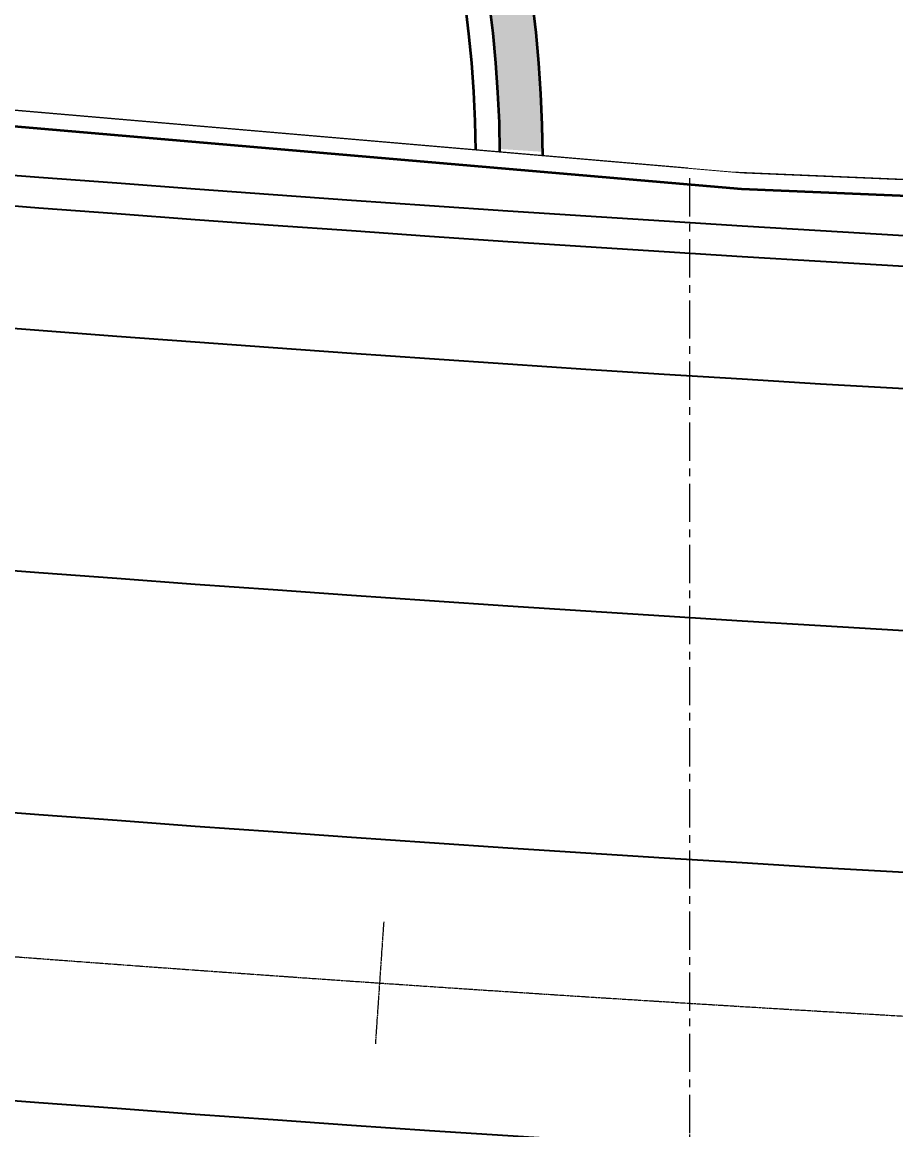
# Model space of a CAD drawing. Header units: millimetres. Extents: x 0 to 285450075, y -3000605 to 8125189010.
# Drawn here: x 6792597 to 6806901, y -997736 to -979610 of the extents above; entities that cross this region are included whole.
import ezdxf
from ezdxf import colors
from ezdxf.entities.mleader import LeaderData, LeaderLine
from ezdxf.enums import TextEntityAlignment as Align
from ezdxf.math import Vec2, Vec3

# ---------------------------------------------------------------- set-up
doc = ezdxf.new("R2010")
doc.units = ezdxf.units.MM
doc.set_wipeout_variables(frame=1)
for name, pattern in [('CENTER', [50.8, 31.75, -6.35, 6.35, -6.35]), ('невидимая', [9.525, 6.35, -3.175]), ('осевая', [2, 1.25, -0.25, 0.25, -0.25])]:
    doc.linetypes.add(name, pattern=pattern)
for name, color, linetype, lineweight in [('1-Бетон', 106, 'Continuous', 35), ('1-Оси', 1, 'CENTER', 20), ('1-Штриховка', 8, 'Continuous', 9), ('ИС_Выноски', 3, 'Continuous', 18), ('ИС_Основная', 7, 'Continuous', 35), ('ИС_Ось', 3, 'осевая', 18), ('Основное направление 30.05.Пикетаж', 7, 'Continuous', 15)]:
    doc.layers.add(name, color=color, linetype=linetype, lineweight=lineweight)
doc.layers.add('_Defpoints', color=8, linetype='Continuous', plot=False)
doc.layers.add('Оси_Невидимые', color=5, linetype='Continuous', plot=False)
doc.layers.add('ИС_Невидимая', color=4, linetype='невидимая')
doc.layers.add('Штриховая', color=7, linetype='Continuous')
doc.styles.add('0', font='isocpeur.ttf', dxfattribs={"width": 0.8, "oblique": 15})
doc.styles.add('ISOCPEUR', font='isocpeur.ttf', dxfattribs={"width": 0.8, "oblique": 15, "height": 2.5})
doc.styles.add('Пикетаж_1', font='pragmai.shx', dxfattribs={"height": 2})
doc.dimstyles.new('М25', dxfattribs={"dimscale": 25, "dimtxt": 2.5, "dimasz": 2, "dimexe": 1, "dimexo": 1, "dimgap": 1, "dimtad": 1, "dimdec": 0, "dimtxsty": '0', "dimblk1": 'OBLIQUE', "dimblk2": 'OBLIQUE', "dimsah": 1, "dimcen": 2.5, "dimdle": 1, "dimclrd": 256, "dimclre": 256, "dimclrt": 256, "dimaunit": 1, "dimadec": 0, "dimazin": 0, "dimtfac": 0.75, "dimtdec": 0, "dimtmove": 1, "dimatfit": 2, "dimldrblk": 'OBLIQUE', "dimfxl": 1, "dimtolj": 1, "dimtzin": 0, "dimlwd": -1, "dimlwe": -1, "dimarcsym": 0})

# ---------------------------------------------------------------- blocks, each defined once
blk = doc.blocks.new('_None')
blk = doc.blocks.new('*U1421')
at = {"layer": 'ИС_Невидимая', "ltscale": 20}
blk.add_lwpolyline([(-0.2, -0.2), (0.2, -0.2), (0.2, 0.2), (-0.2, 0.2), (-0.2, -0.2)], dxfattribs=at)
at = {"layer": 'ИС_Ось', "ltscale": 50}
for points in [[(0, -0.25), (0, 0.25)], [(-0.25, 0), (0.25, 0)]]:
    blk.add_lwpolyline(points, dxfattribs=at)
blk = doc.blocks.new('*U1422')
at = {"color": 0, "linetype": 'ByBlock', "lineweight": -2, "transparency": 16777216}
for p in [(0, 0), (1.2, 0), (2.4, 0), (3.6, 0), (0, -1.5), (1.2, -1.5), (2.4, -1.5), (3.6, -1.5), (0, -3), (1.2, -3), (2.4, -3), (3.6, -3), (0, -4.5), (1.2, -4.5), (2.4, -4.5), (3.6, -4.5), (0, -6), (1.2, -6), (2.4, -6), (3.6, -6), (0, -7.5), (1.2, -7.5), (2.4, -7.5), (3.6, -7.5), (0, -9), (1.2, -9), (2.4, -9), (3.6, -9), (0, -10.5), (1.2, -10.5), (2.4, -10.5), (3.6, -10.5), (0, -12), (1.2, -12), (2.4, -12), (3.6, -12), (0, -13.5), (1.2, -13.5), (2.4, -13.5), (3.6, -13.5)]:
    blk.add_blockref('*U1421', p, dxfattribs=at)
blk = doc.blocks.new('св поле кальм пл')
at = {"layer": 'Штриховая'}
h = blk.add_hatch(dxfattribs=at)
h.set_pattern_fill('ANSI31', color=256, scale=0.03)
h.set_pattern_definition([(176.87772, (94.08722, -51.25713), (-0.00518798, -0.09510861), [])])
h.paths.add_polyline_path([(18.638, -27.101), (18.371, -26.803), (18.669, -26.536), (18.936, -26.834)])
h = blk.add_hatch(dxfattribs=at)
h.set_pattern_fill('ANSI31', color=256, scale=0.03)
h.set_pattern_definition([(176.87772, (98.23885, -49.14669), (-0.00518798, -0.09510861), [])])
h.paths.add_polyline_path([(16.089, -30.998), (15.822, -30.701), (16.12, -30.434), (16.387, -30.731)])
h = blk.add_hatch(dxfattribs=at)
h.set_pattern_fill('ANSI31', color=256, scale=0.03)
h.set_pattern_definition([(176.87772, (101.905245, -44.24796), (-0.00518798, -0.09510861), [])])
h.paths.add_polyline_path([(10.82, -34.11), (10.553, -33.812), (10.851, -33.545), (11.118, -33.843)])
at = {"layer": 'ИС_Невидимая', "ltscale": 0.1}
blk.add_lwpolyline([(11.283, -37.322), (22.079, -27.643), (19.008, -24.218), (8.212, -33.897), (11.283, -37.322)], dxfattribs=at)
at = {"layer": 'ИС_Ось', "color": 1, "lineweight": 40, "ltscale": 2, "true_color": 0xff0000, "flags": 128}
blk.add_lwpolyline([(34.634, -46.806, 0.046583), (-64.636, 63.963, 0.046583)], format="xyb", dxfattribs=at)
at = {"layer": 'ИС_Ось', "color": 1, "ltscale": 500}
for points in [[(9.747, -35.609), (20.935, -25.579)], [(16.681, -32.482), (13.61, -29.057)]]:
    blk.add_lwpolyline(points, dxfattribs=at)
at = {"color": 1, "rotation": 131.8774809}
blk.add_blockref('*U1422', (11.321, -36.616), dxfattribs=at)
blk = doc.blocks.new('б33 план')
at = {"layer": '1-Бетон'}
blk.add_lwpolyline([(1400, 700), (31600, 700), (31600, -700), (1400, -700)], close=True, dxfattribs=at)
blk.add_lwpolyline([(1400, 310), (0, 310), (0, -310), (1400, -310)], dxfattribs=at)
at = {"layer": 'ИС_Ось', "color": 3, "ltscale": 20}
for points in [[(400, 310), (400, -310)], [(0, 0), (33000, 0)]]:
    blk.add_lwpolyline(points, dxfattribs=at)
blk = doc.blocks.new('*U1601')
at = {"rotation": 182.4098864728825}
blk.add_blockref('б33 план', (16485, 694), dxfattribs=at)
blk = doc.blocks.new('*U1602')
at = {"layer": '_Defpoints', "color": 0, "linetype": 'ByBlock', "lineweight": -2, "transparency": 16777216}
for p in [(0, 0), (0, -2252), (0, -4504), (0, -6756), (0, -9008), (0, -11260), (0, -13512)]:
    blk.add_blockref('*U1601', p, dxfattribs=at)
blk = doc.blocks.new('Б24 план')
at = {"layer": '1-Бетон'}
blk.add_lwpolyline([(1400, -700), (22600, -700), (22600, 700), (1400, 700)], close=True, dxfattribs=at)
for points in [[(1400, -310), (0, -310), (0, 310), (1400, 310)], [(22600, -310), (24000, -310), (24000, 310), (22600, 310)]]:
    blk.add_lwpolyline(points, dxfattribs=at)
at = {"layer": 'ИС_Ось', "color": 3, "ltscale": 20}
for points in [[(300, -310), (300, 310)], [(23700, -310), (23700, 310)], [(0, 0), (24000, 0)]]:
    blk.add_lwpolyline(points, dxfattribs=at)
blk = doc.blocks.new('*U1603')
at = {"rotation": 4.910079921255813}
blk.add_blockref('Б24 план', (-11956, -1027), dxfattribs=at)
blk = doc.blocks.new('*U1604')
at = {"layer": '_Defpoints', "color": 0, "linetype": 'ByBlock', "lineweight": -2, "transparency": 16777216}
for p in [(0, 0), (0, -2258), (0, -4516), (0, -6774), (0, -9032), (0, -11290), (0, -13548), (0, -15806)]:
    blk.add_blockref('*U1603', p, dxfattribs=at)
blk = doc.blocks.new('*U1371')
at = {"layer": 'ИС_Ось', "ltscale": 500}
blk.add_lwpolyline([(0, 500), (0, -1000)], dxfattribs=at)
blk = doc.blocks.new('*U1372')
at = {"color": 0, "linetype": 'ByBlock', "lineweight": -2, "transparency": 16777216}
for p in [(0, 0), (4200, 0), (8400, 0)]:
    blk.add_blockref('*U1371', p, dxfattribs=at)
blk = doc.blocks.new('*U1377')
at = {"layer": '1-Бетон'}
blk.add_circle((0, 0), 750, dxfattribs=at)
blk = doc.blocks.new('*U1378')
at = {"layer": '1-Бетон', "color": 0, "linetype": 'ByBlock', "lineweight": -2, "transparency": 16777216}
for p in [(0, 0), (4200, 0), (8400, 0)]:
    blk.add_blockref('*U1377', p, dxfattribs=at)
blk = doc.blocks.new('*U1375')
at = {"layer": 'ИС_Ось', "ltscale": 500}
blk.add_line((0, -725), (0, 725), dxfattribs=at)
blk = doc.blocks.new('*U1376')
at = {"layer": '1-Бетон', "color": 0, "linetype": 'ByBlock', "lineweight": -2, "transparency": 16777216}
for p in [(0, 0), (2250, 0), (4500, 0), (6750, 0), (9000, 0), (11250, 0), (13500, 0)]:
    blk.add_blockref('*U1375', p, dxfattribs=at)
blk = doc.blocks.new('_OBLIQUE')
at = {"color": 0, "linetype": 'ByBlock', "lineweight": -2}
blk.add_line((0.5, 0.5), (-0.5, -0.5), dxfattribs=at)
blk = doc.blocks.new('*D1605')
at = {"layer": '_Defpoints', "color": 2, "transparency": 16777216}
for p, q in [((6802776, -982475), (6804276, -982475)), ((6802801, -982688), (6802801, -982450)), ((6804251, -982688), (6804251, -982450))]:
    blk.add_line(p, q, dxfattribs=at)
at = {"layer": 'Defpoints', "color": 0, "transparency": 16777216}
for p in [(6804251, -982475), (6802801, -982713), (6804251, -982713)]:
    blk.add_point(p, dxfattribs=at)
at = {"layer": '_Defpoints', "color": 2, "transparency": 16777216, "xscale": 50, "yscale": 50, "zscale": 50, "rotation": 180}
blk.add_blockref('_OBLIQUE', (6802801, -982475), dxfattribs=at)
at = {"layer": '_Defpoints', "color": 2, "transparency": 16777216, "xscale": 50, "yscale": 50, "zscale": 50}
blk.add_blockref('_OBLIQUE', (6804251, -982475), dxfattribs=at)
at = {"layer": '_Defpoints', "color": 2, "transparency": 16777216, "insert": (6803526, -982418), "char_height": 62.5, "attachment_point": 5, "style": '0'}
blk.add_mtext('\\A1;1450', dxfattribs=at)
blk = doc.blocks.new('*D1606')
at = {"layer": '_Defpoints', "color": 2, "transparency": 16777216}
for p, q in [((6802776, -982713), (6802678, -982713)), ((6802703, -982688), (6802703, -983638)), ((6802776, -983613), (6802678, -983613))]:
    blk.add_line(p, q, dxfattribs=at)
at = {"layer": 'Defpoints', "color": 0, "transparency": 16777216}
for p in [(6802801, -982713), (6802703, -983613), (6802801, -983613)]:
    blk.add_point(p, dxfattribs=at)
at = {"layer": '_Defpoints', "color": 2, "transparency": 16777216, "xscale": 50, "yscale": 50, "zscale": 50}
for p, rotation in [((6802703, -982713), 90), ((6802703, -983613), 270)]:
    blk.add_blockref('_OBLIQUE', p, dxfattribs=dict(at, rotation=rotation))
at = {"layer": '_Defpoints', "color": 2, "transparency": 16777216, "insert": (6802647, -983163), "char_height": 62.5, "attachment_point": 5, "rotation": 90, "style": '0'}
blk.add_mtext('\\A1;900', dxfattribs=at)
blk = doc.blocks.new('мост план кальмиус')
at = {"layer": 'ИС_Выноски'}
ml = blk.add_multileader_mtext('Standard', dxfattribs=at)
ml.set_content('Ось опоры ОП2 \\PПК 70+5,09', color=256, style='ISOCPEUR')
ml.set_leader_properties(color=256, linetype='ByLayer')
ml.set_arrow_properties(name='NONE')
ml.build(insert=Vec2(0, 0))
ml.multileader.update_dxf_attribs({"text_left_attachment_type": 6, "text_right_attachment_type": 6, "dogleg_length": 0.36, "arrow_head_size": 600, "scale": 200})
ctx = ml.context
ctx.base_point, ctx.scale, ctx.char_height, ctx.arrow_head_size, ctx.landing_gap_size, ctx.plane_origin, ctx.plane_x_axis, ctx.plane_y_axis = Vec3(-49547, -28759), 200, 1200, 600, 125, Vec3(-42551, -9401), Vec3(0, 1), Vec3(-1, 0)
ctx.left_attachment, ctx.right_attachment, ctx.text_align_type = 6, 6, 1
notes = []
notes.append((ctx, [(1, (1, 1, 0), (-49547, -19065), (0, -1), 161, [(1, [(-49547, -16236)], 0, [])])]))
ctx.mtext.insert, ctx.mtext.text_direction, ctx.mtext.rotation, ctx.mtext.width, ctx.mtext.alignment, ctx.mtext.flow_direction = Vec3(-50987, -23992), Vec3(0, 1), 1.570796, 12285.25, 2, 5
for ctx, leaders in notes:
    for number, flags, end, landing, length, lines in leaders:
        leader = LeaderData()
        leader.index, (leader.has_last_leader_line, leader.has_dogleg_vector, leader.attachment_direction) = number, flags
        leader.last_leader_point, leader.dogleg_vector, leader.dogleg_length = Vec3(end), Vec3(landing), length
        for number, points, colour, breaks in lines:
            line = LeaderLine()
            line.index, line.vertices, line.color, line.breaks = number, Vec3.list(points), colors.encode_raw_color(colour), breaks
            leader.lines.append(line)
        ctx.leaders.append(leader)

msp = doc.modelspace()

# ---------------------------------------------------------------- block references
at = {"layer": '1-Бетон'}
msp.add_blockref('мост план кальмиус', (6853073.53, -668947.9294), dxfattribs=at)

# ---------------------------------------------------------------- next in the draw order: wipeouts: each hides what was drawn before it
at = {"color": 8}
msp.add_wipeout([(6768146.3097, -978452.2956), (6769048.6564, -961015.3084), (6783187.5049, -961781.2873), (6789822.7458, -963737.0491), (6792342.912, -965214.8884), (6794739.7683, -967147.551), (6796710.6059, -969287.4967), (6798972.3476, -972827.3011), (6799559.9796, -974108.9321), (6800548.503, -976914.5145), (6800941.7004, -979218.8678), (6801110.74, -979997.8709), (6801120.5061, -981796.831), (6804390.1165, -982085.6506), (6836572.2504, -983450.5447), (6869572.2504, -983450.5447), (6901754.4595, -982085.6474), (6905023.9531, -981804.7735), (6905066.0502, -980597.4803), (6905502.0348, -977530.3976), (6905836.8725, -976224.572), (6906301.8392, -974824.7602), (6906836.2075, -973530.8944), (6908001.4257, -971333.8355), (6909028.3112, -969814.4105), (6910334.0834, -968233.0587), (6911442.0934, -967112.5086), (6912930.3851, -965848.9276), (6914839.8805, -964546.3737), (6917472.6578, -963213.4109), (6919816.687, -962398.7338), (6921680.2024, -961970.2541), (6926079.0569, -961585.7451), (6928443.0065, -961463.3425), (6934039.5783, -961173.5584), (6937094.9562, -961015.4456), (6937997.2999, -978452.3736), (6935048.5606, -978710.3549), (6934997.2999, -979477.6647), (6934997.2999, -1010517.7816), (6938076.1091, -1011011.4017), (6939499.5864, -1025244.1742), (6935229.2288, -1026331.1774), (6925163.4174, -1028893.3914), (6923755.4876, -1029145.5767), (6921718.033, -1029263.7421), (6920233.0857, -1029193.3899), (6918530.1655, -1028948.1245), (6916228.9581, -1028322.1787), (6914714.2546, -1027707.4008), (6912904.3003, -1026728.5668), (6912279.1687, -1026319.4822), (6910685.2828, -1025077.183), (6909023.4567, -1023389.608), (6907665.7331, -1021562.4175), (6906708.703, -1019862.9969), (6906402.7215, -1019200.9213), (6905935.1306, -1018005.5191), (6905293.8852, -1015596.2436), (6905206.1161, -1014166.2599), (6905028.0605, -1013366.5238), (6903674.8508, -1013482.7746), (6869967.3041, -1014901.366), (6836572.2504, -1014901.366), (6802469.65, -1013482.7746), (6801116.1257, -1013366.4968), (6800854.2013, -1015365.2679), (6800622.5774, -1016630.0071), (6800429.5955, -1017568.6937), (6800094.3046, -1018402.4682), (6799687.9012, -1019449.7387), (6798997.9913, -1020899.8331), (6798723.7173, -1021398.3652), (6797540.3763, -1023215.9162), (6796263.3431, -1024762.5789), (6795034.1398, -1025977.2907), (6793683.2088, -1027081.8702), (6793683.2088, -1027081.8702), (6792785.7279, -1027707.1746), (6791392.4257, -1028533.0145), (6790131.1603, -1029147.2596), (6788647.964, -1029726.1122), (6789075.2541, -1029574.3614), (6787677.8197, -1030027.7751), (6786389.863, -1030340.33), (6787314.6698, -1030125.8509), (6785757.9039, -1030458.4502), (6784295.0671, -1030645.8842), (6783091.4533, -1030711.9801), (6783361.4201, -1030704.0052), (6781782.7975, -1030694.6795), (6780487.8251, -1030585.8443), (6778079.4504, -1030205.9322), (6765323.2033, -1028097.3841), (6768146.3097, -1011018.2187), (6770886.3356, -1011257.9399), (6771146.3097, -1010517.7816), (6771146.3097, -979477.6647), (6771212.5481, -978720.5567)], dxfattribs=at).dxf.layer = '1-Бетон'

# ---------------------------------------------------------------- next in the draw order: linework, layer by layer
at = {"layer": '1-Бетон', "color": 4}
for points in [[(6803501.425, -982009.3086), (6779525.5592, -979949.6028), (6779525.5592, -1011511.7059), (6802469.65, -1013482.7746), (6803501.425, -1013526.1972), (6803501.425, -982009.3086)], [(6802139.9436, -982293.8205), (6781017.7422, -980479.2657)], [(6836522.2504, -983437.9402), (6803551.425, -982050.354), (6803551.425, -1013528.3014), (6836177.1966, -1014901.366), (6836522.2504, -1014900.5447), (6836522.2504, -983437.9402)], [(6803214.6911, -985400.7465), (6779238.8253, -983341.0407)], [(6803393.0175, -985409.3653), (6836509.1209, -986803.08)], [(6779571.5768, -993817.0854), (6803500.4576, -995663.3416)], [(6836522.2504, -997029.41), (6803550.4091, -995666.4412)]]:
    msp.add_lwpolyline(points, dxfattribs=at)
at = {"layer": '1-Бетон'}
for points in [[(6779525.5592, -979949.6028), (6804390.0413, -982085.6474), (6836841.2633, -983451.366), (6869303.2375, -983451.366), (6901754.4595, -982085.6474), (6926618.9416, -979949.6028)], [(6804966.611, -982510.2666), (6835140.411, -983780.1392)], [(6802020.1145, -997236.6829), (6797301.2042, -996831.2932)]]:
    msp.add_lwpolyline(points, dxfattribs=at)
at = {"layer": '1-Бетон', "color": 3}
msp.add_lwpolyline([(6802525.7753, -982413.4364), (6802525.7753, -997413.4364), (6804525.8414, -997413.4364), (6804525.8414, -982413.4364)], close=True, dxfattribs=at)
at = {"layer": '1-Бетон', "color": 5}
for points in [[(6802801.425, -983613.0808), (6804251.425, -983613.0808), (6804251.425, -982713.0808), (6802801.425, -982713.0808), (6802801.425, -983613.0808)], [(6803043.6612, -982873.2982), (6803009.4243, -983271.8303), (6803308.3234, -983297.508), (6803342.5603, -982898.9759), (6803043.6612, -982873.2982)], [(6803796.604, -982961.4691), (6803779.7848, -983361.1153), (6804079.5195, -983373.7298), (6804096.3387, -982974.0835), (6803796.604, -982961.4691)], [(6802801.425, -985871.0808), (6804251.425, -985871.0808), (6804251.425, -984971.0808), (6802801.425, -984971.0808), (6802801.425, -985871.0808)], [(6803043.6612, -985131.2982), (6803009.4243, -985529.8303), (6803308.3234, -985555.508), (6803342.5603, -985156.9759), (6803043.6612, -985131.2982)], [(6803796.604, -985219.4691), (6803779.7848, -985619.1153), (6804079.5195, -985631.7298), (6804096.3387, -985232.0835), (6803796.604, -985219.4691)], [(6802801.425, -988129.0808), (6804251.425, -988129.0808), (6804251.425, -987229.0808), (6802801.425, -987229.0808), (6802801.425, -988129.0808)], [(6803043.6612, -987389.2982), (6803009.4243, -987787.8303), (6803308.3234, -987813.508), (6803342.5603, -987414.9759), (6803043.6612, -987389.2982)], [(6803796.604, -987477.4691), (6803779.7848, -987877.1153), (6804079.5195, -987889.7298), (6804096.3387, -987490.0835), (6803796.604, -987477.4691)], [(6802801.425, -990387.0808), (6804251.425, -990387.0808), (6804251.425, -989487.0808), (6802801.425, -989487.0808), (6802801.425, -990387.0808)], [(6803043.6612, -989647.2982), (6803009.4243, -990045.8303), (6803308.3234, -990071.508), (6803342.5603, -989672.9759), (6803043.6612, -989647.2982)], [(6803796.604, -989735.4691), (6803779.7848, -990135.1153), (6804079.5195, -990147.7298), (6804096.3387, -989748.0835), (6803796.604, -989735.4691)], [(6802801.425, -992645.0808), (6804251.425, -992645.0808), (6804251.425, -991745.0808), (6802801.425, -991745.0808), (6802801.425, -992645.0808)], [(6803043.6612, -991905.2982), (6803009.4243, -992303.8303), (6803308.3234, -992329.508), (6803342.5603, -991930.9759), (6803043.6612, -991905.2982)], [(6803796.604, -991993.4691), (6803779.7848, -992393.1153), (6804079.5195, -992405.7298), (6804096.3387, -992006.0835), (6803796.604, -991993.4691)], [(6802801.425, -994903.0808), (6804251.425, -994903.0808), (6804251.425, -994003.0808), (6802801.425, -994003.0808), (6802801.425, -994903.0808)], [(6803043.6612, -994163.2982), (6803009.4243, -994561.8303), (6803308.3234, -994587.508), (6803342.5603, -994188.9759), (6803043.6612, -994163.2982)], [(6803796.604, -994251.4691), (6803779.7848, -994651.1153), (6804079.5195, -994663.7298), (6804096.3387, -994264.0835), (6803796.604, -994251.4691)], [(6802801.425, -997161.0808), (6804251.425, -997161.0808), (6804251.425, -996261.0808), (6802801.425, -996261.0808), (6802801.425, -997161.0808)], [(6803043.6612, -996421.2982), (6803009.4243, -996819.8303), (6803308.3234, -996845.508), (6803342.5603, -996446.9759), (6803043.6612, -996421.2982)], [(6803796.604, -996509.4691), (6803779.7848, -996909.1153), (6804079.5195, -996921.7298), (6804096.3387, -996522.0835), (6803796.604, -996509.4691)]]:
    msp.add_lwpolyline(points, dxfattribs=at)
at = {"layer": '1-Бетон', "elevation": -5778.159}
msp.add_lwpolyline([(6802326.4891, -985313.7701), (6802326.4891, -994513.7063, 0.9958479419), (6804726.4891, -994513.7063), (6804726.4891, -985313.7701, 0.9958479419)], format="xyb", close=True, dxfattribs=at)
at = {"layer": '1-Бетон', "color": 1}
msp.add_arc((6853073.4951, -197199.2175), 800001.3732, 266.0847156566, 273.246619114, dxfattribs=at)
at = {"layer": '1-Оси', "color": 1, "ltscale": 20}
msp.add_lwpolyline([(6926618.9416, -995730.798), (6902746.4591, -997781.6225), (6869622.2208, -999176.3672), (6836502.7045, -999175.543), (6803398.0417, -997781.6225), (6779525.5592, -995730.798)], dxfattribs=at)
at = {"layer": '_Defpoints', "color": 2}
for points in [[(6802907.0505, -982711.0099), (6802847.136, -983408.441), (6803444.9341, -983459.7964), (6803504.8487, -982762.3652)], [(6803653.0439, -982805.2946), (6803623.6102, -983504.6755), (6804223.0796, -983529.9043), (6804252.5132, -982830.5234)]]:
    msp.add_lwpolyline(points, close=True, dxfattribs=at)
at = {"layer": 'ИС_Основная'}
msp.add_lwpolyline([(6768991.8086, -962113.8385), (6781356.3696, -962753.6923, -0.4036777987), (6800019.7958, -981710.2038), (6800019.7959, -1013272.3139, -0.4428127119), (6779988.0517, -1029406.489), (6765502.594, -1027012.1104)], format="xyb", dxfattribs=at)
for radius, start in [(20259.5186, 0.28857931), (19559.5186, 0.47517019)]:
    msp.add_arc((6780861.286, -981906.8133), radius, start, 88.51930738, dxfattribs=at)
at = {"layer": 'ИС_Ось', "ltscale": 50}
for points in [[(6802026.6247, -983414.0323), (6802026.6247, -982914.0323)], [(6803526.6247, -983414.0323), (6803526.6247, -982914.0323)], [(6805026.2245, -983414.0323), (6805026.2245, -982914.0323)], [(6801776.6247, -983164.0323), (6802276.6247, -983164.0323)], [(6803276.6247, -983164.0323), (6803776.6247, -983164.0323)], [(6805276.2245, -983164.0323), (6804776.2245, -983164.0323)], [(6802026.6247, -984914.0323), (6802026.6247, -984414.0323)], [(6803526.6247, -984914.0323), (6803526.6247, -984414.0323)], [(6805026.2245, -984914.0323), (6805026.2245, -984414.0323)], [(6801776.6247, -984664.0323), (6802276.6247, -984664.0323)], [(6803276.6247, -984664.0323), (6803776.6247, -984664.0323)], [(6805276.2245, -984664.0323), (6804776.2245, -984664.0323)], [(6802026.6251, -986414.1477), (6802026.6251, -985914.1477)], [(6803526.6251, -986414.1477), (6803526.6251, -985914.1477)], [(6805026.2249, -986414.1477), (6805026.2249, -985914.1477)], [(6801776.6251, -986164.1477), (6802276.6251, -986164.1477)], [(6803276.6251, -986164.1477), (6803776.6251, -986164.1477)], [(6805276.2249, -986164.1477), (6804776.2249, -986164.1477)], [(6802026.6251, -987914.1477), (6802026.6251, -987414.1477)], [(6803526.6251, -987914.1477), (6803526.6251, -987414.1477)], [(6805026.2249, -987914.1477), (6805026.2249, -987414.1477)], [(6801776.6251, -987664.1477), (6802276.6251, -987664.1477)], [(6803276.6251, -987664.1477), (6803776.6251, -987664.1477)], [(6805276.2249, -987664.1477), (6804776.2249, -987664.1477)], [(6802026.6251, -989414.1477), (6802026.6251, -988914.1477)], [(6803526.6251, -989414.1477), (6803526.6251, -988914.1477)], [(6805026.2249, -989414.1477), (6805026.2249, -988914.1477)], [(6801776.6251, -989164.1477), (6802276.6251, -989164.1477)], [(6803276.6251, -989164.1477), (6803776.6251, -989164.1477)], [(6805276.2249, -989164.1477), (6804776.2249, -989164.1477)], [(6802026.6251, -990914.1477), (6802026.6251, -990414.1477)], [(6803526.6251, -990914.1477), (6803526.6251, -990414.1477)], [(6805026.2249, -990914.1477), (6805026.2249, -990414.1477)], [(6801776.6251, -990664.1477), (6802276.6251, -990664.1477)], [(6803276.6251, -990664.1477), (6803776.6251, -990664.1477)], [(6805276.2249, -990664.1477), (6804776.2249, -990664.1477)], [(6802026.6247, -992414.0323), (6802026.6247, -991914.0323)], [(6803526.6247, -992414.0323), (6803526.6247, -991914.0323)], [(6805026.2245, -992414.0323), (6805026.2245, -991914.0323)], [(6801776.6247, -992164.0323), (6802276.6247, -992164.0323)], [(6803276.6247, -992164.0323), (6803776.6247, -992164.0323)], [(6805276.2245, -992164.0323), (6804776.2245, -992164.0323)], [(6802026.6247, -993914.0323), (6802026.6247, -993414.0323)], [(6803526.6247, -993914.0323), (6803526.6247, -993414.0323)], [(6805026.2245, -993914.0323), (6805026.2245, -993414.0323)], [(6801776.6247, -993664.0323), (6802276.6247, -993664.0323)], [(6803276.6247, -993664.0323), (6803776.6247, -993664.0323)], [(6805276.2245, -993664.0323), (6804776.2245, -993664.0323)], [(6802026.1242, -995414.1477), (6802026.1242, -994914.1477)], [(6803526.1242, -995414.1477), (6803526.1242, -994914.1477)], [(6805025.724, -995414.1477), (6805025.724, -994914.1477)], [(6801776.1242, -995164.1477), (6802276.1242, -995164.1477)], [(6803276.1242, -995164.1477), (6803776.1242, -995164.1477)], [(6805275.724, -995164.1477), (6804775.724, -995164.1477)], [(6802026.6247, -996914.0323), (6802026.6247, -996414.0323)], [(6803526.6247, -996914.0323), (6803526.6247, -996414.0323)], [(6805026.2245, -996914.0323), (6805026.2245, -996414.0323)], [(6801776.6247, -996664.0323), (6802276.6247, -996664.0323)], [(6803276.6247, -996664.0323), (6803776.6247, -996664.0323)], [(6805276.2245, -996664.0323), (6804776.2245, -996664.0323)]]:
    msp.add_lwpolyline(points, dxfattribs=at)
at = {"layer": 'ИС_Ось', "ltscale": 500, "elevation": 5778.159}
msp.add_lwpolyline([(6803101.425, -982813.0808), (6803101.425, -997013.0808)], dxfattribs=at)
at = {"layer": 'ИС_Ось', "ltscale": 500}
msp.add_lwpolyline([(6803951.425, -982813.0808), (6803951.425, -997013.0808)], dxfattribs=at)
at = {"layer": 'ИС_Ось', "color": 1, "ltscale": 500}
msp.add_lwpolyline([(6800826.425, -989913.4364), (6806226.425, -989913.4364)], dxfattribs=at)

# ---------------------------------------------------------------- next in the draw order: block references
at = {"xscale": -1, "rotation": 90}
msp.add_blockref('*U1372', (6803276.425, -985713.4364), dxfattribs=at)
at = {"layer": '1-Бетон', "color": 1, "xscale": 999.9999999999981, "yscale": 999.9999999999981, "zscale": 999.9999999999981, "rotation": 228.1225190970572}
msp.add_blockref('св поле кальм пл', (6836546.8121, -999176.366), dxfattribs=at)
at = {"layer": '1-Бетон', "xscale": -1, "rotation": 90}
for name, p in [('*U1376', (6803526.425, -983163.0808)), ('*U1378', (6803526.425, -985713.4364))]:
    msp.add_blockref(name, p, dxfattribs=at)
at = {"layer": '_Defpoints', "xscale": -1}
for name, p in [('*U1604', (6791518.9284, -982083.9743)), ('*U1602', (6820023.8227, -983844.5731))]:
    msp.add_blockref(name, p, dxfattribs=at)

# ---------------------------------------------------------------- next in the draw order: texts
at = {"layer": 'Основное направление 30.05.Пикетаж', "color": 1, "style": 'Пикетаж_1', "oblique": 15.00000042}
msp.add_text('70', height=2000, rotation=3.24483445, dxfattribs=at).set_placement((6798543.9679, -999222.1639), align=Align.CENTER)

# ---------------------------------------------------------------- next in the draw order: dimensions: what is measured, and where the dimension line sits
at = {"layer": '_Defpoints', "color": 2}
for base, p2, angle, picture, middle in [((6804251.425, -982474.5964), (6804251.425, -982713.0808), 0.00002421, '*D1605', (6803526.425, -982418.3464)), ((6802702.8125, -983613.0808), (6802801.425, -983613.0808), 90.00002423, '*D1606', (6802646.5625, -983163.0808))]:
    dim = msp.add_linear_dim(base=base, p1=(6802801.425, -982713.0808), p2=p2, angle=angle, dimstyle='М25', override={"dimclrd": 2, "dimclre": 2, "dimclrt": 2}, dxfattribs=at)
    dim.commit()
    dim.dimension.update_dxf_attribs({"geometry": picture, "text_midpoint": middle})

# ---------------------------------------------------------------- next in the draw order: leaders
at = {"layer": 'ИС_Выноски'}
ml = msp.add_multileader_mtext('Standard', dxfattribs=at)
ml.set_content('Ось опоры ОП2 \\PПК 70+5,09', color=256, style='ISOCPEUR')
ml.set_leader_properties(color=256, linetype='ByLayer')
ml.set_arrow_properties(name='NONE')
ml.build(insert=Vec2(0, 0))
ml.multileader.update_dxf_attribs({"text_left_attachment_type": 6, "text_right_attachment_type": 6, "dogleg_length": 0.36, "arrow_head_size": 600, "scale": 200})
ctx = ml.context
ctx.base_point, ctx.scale, ctx.char_height, ctx.arrow_head_size, ctx.landing_gap_size, ctx.plane_origin, ctx.plane_x_axis, ctx.plane_y_axis = Vec3(6803526.425, -1025959.3947), 200, 1200, 600, 125, Vec3(6810522.1015, -1006601.1133), Vec3(0, 1), Vec3(-1, 0)
ctx.left_attachment, ctx.right_attachment, ctx.text_align_type = 6, 6, 1
notes = []
notes.append((ctx, [(1, (1, 1, 0), (6803526.425, -1016265.2749), (0, -1), 161.0417, [(1, [(6803526.425, -1013436.9517)], 0, [])])]))
ctx.mtext.insert, ctx.mtext.text_direction, ctx.mtext.rotation, ctx.mtext.width, ctx.mtext.alignment, ctx.mtext.flow_direction = Vec3(6802086.425, -1021192.8556), Vec3(0, 1), 1.5707963268, 12285.253308, 2, 5
for ctx, leaders in notes:
    for number, flags, end, landing, length, lines in leaders:
        leader = LeaderData()
        leader.index, (leader.has_last_leader_line, leader.has_dogleg_vector, leader.attachment_direction) = number, flags
        leader.last_leader_point, leader.dogleg_vector, leader.dogleg_length = Vec3(end), Vec3(landing), length
        for number, points, colour, breaks in lines:
            line = LeaderLine()
            line.index, line.vertices, line.color, line.breaks = number, Vec3.list(points), colors.encode_raw_color(colour), breaks
            leader.lines.append(line)
        ctx.leaders.append(leader)

# ---------------------------------------------------------------- next in the draw order: wipeouts: each hides what was drawn before it
msp.add_wipeout([(6779525.5592, -979949.6028), (6804390.0413, -982085.6474), (6836841.2978, -983450.5447), (6869322.7522, -983450.5447), (6901754.4595, -982085.6474), (6926618.9416, -979949.6028), (6926618.9416, -1011511.7059), (6903674.8508, -1013482.7746), (6869967.3041, -1014901.366), (6836177.1966, -1014901.366), (6802469.65, -1013482.7746), (6779525.5592, -1011511.7059)]).dxf.layer = '1-Бетон'

# ---------------------------------------------------------------- next in the draw order: hatches: boundary and pattern name
at = {"layer": '1-Штриховка'}
h = msp.add_hatch(dxfattribs=at)
h.set_pattern_fill('GRAVEL', color=2, scale=50, angle=93.6030258)
h.set_pattern_definition([(321.6158133, (-1324.95, -327419.88), (12045.8947584, -9421.6197901), [170.86072, -16915.24182]), (278.5727668, (-1191.02, -327525.973), (-2225.22055995, 15130.06587757), [293.20236, -29027.02445]), (226.1134729, (-1147.315, -327815.9), (13144.2780838, 13552.8171852), [206.74076, -20467.3614]), (0.8767148, (-799.317, -328290.27), (-25429.60553716, -328.7281921), [267.00226, -26433.21871]), (26.43668, (-532.346, -328286.18), (-14810.8223025, -7295.1794168), [261.81685, -25919.90387]), (90.8767148, (-297.91, -328169.62), (328.7281921, -25429.60553716), [267.00226, -26433.21871]), (131.2972663, (-301.993, -327902.65), (13712.43897372, -15679.25755232), [353.09683, -34956.55766]), (165.8583542, (-535.025, -327637.37), (-28443.45037864, 7116.58840723), [333.35976, -33002.6283]), (215.0325914, (-858.28, -327555.92), (-15838.8793448, -11177.4595101), [267.9065, -26522.77285]), (268.8393841, (-1077.65, -327709.71), (389.5698745, 14022.1979487), [305.85664, -14986.96847]), (316.0004636, (-1083.846, -328015.505), (14900.11780902, -14331.9569242), [395.53896, -39158.38626]), (232.4171006, (-865.65, -327034.65), (-7046.2621185, -9351.2935018), [135.00227, -13365.28291]), (265.0722602, (-947.994, -327141.64), (1497.43780875, 16636.98830946), [256.841, -25427.3195]), (318.603026, (-970.1, -327397.5), (1267.48973, 79.8109), [179.60467, -1616.44655]), (296.8016163, (-1116.57, -327495.83), (-2934.0339453, 6177.8268677), [96.72066, -9575.31118]), (25.4044353, (-1072.96, -327582.16), (-3722.6583, -1506.922421), [136.7828, -6702.3765]), (124.5667823, (-949.4, -327523.48), (-2774.412153, 3642.8474035), [222.15983, -7183.14908]), (255.168077, (-1075.45, -327340.54), (1107.86794, 2614.79036), [160.64357, -3855.44906]), (109.9925661, (-1026.67, -328317.31), (-4600.5781595, 12435.4646314), [225.044, -22279.41334]), (163.9492017, (-1103.61, -328105.826), (14261.6306377, -4192.0390689), [188.79947, -18691.10784]), (26.8016163, (-1328.94, -327356.5), (-6177.8268677, -2934.0339453), [193.44005, -9478.5918]), (77.2134855, (-1156.284, -327269.28), (-3004.3602318, -12914.3300096), [225.044, -22279.41334]), (73.0469806, (-240.82, -328267.83), (-2135.9249824, -6497.070453), [217.0176, -10633.86716]), (28.3781664, (-177.54, -328060.24), (-13543.3325668, -7215.3685273), [181.83606, -18001.7967]), (160.4044353, (-62.25, -327264.02), (-6497.070453, 2135.924982), [193.44005, -9478.5918]), (110.9570504, (-244.49, -327199.14), (6107.5005816, -16158.12293076), [212.89137, -21076.188]), (163.0469806, (-23.15, -327885.09), (6497.070453, -2135.9249824), [108.5088, -10742.37596]), (194.9129583, (-57.46, -327340.07), (-4990.148032, -1586.733317), [64.7573, -6410.99748]), (259.5667823, (-120.04, -327356.73), (1028.057043, 3882.280092), [261.81685, -4974.5273]), (279.6120318, (-167.45, -327614.22), (-2065.5986961, 12595.08642395), [242.6335, -24020.68243]), (37.2930933, (-835.33, -327516.3), (-2455.168568, -1427.111525), [183.16194, -4395.88818]), (86.7602524, (-689.61, -327405.324), (1178.19422516, 21706.9472374), [319.77838, -31658.00453]), (154.5484217, (-671.54, -327086.06), (9191.6717096, -4511.282654), [130.75412, -12944.69616]), (183.603026, (-789.6, -327029.9), (-1187.67884, -1347.30063), [76.2, -1193.8]), (213.859463, (-203.88, -327641.97), (8553.1845393, 5628.635202), [176.43348, -17466.97039]), (141.6158133, (-350.39, -327740.27), (-12045.8947584, 9421.6197901), [341.72144, -16744.3811]), (93.603026, (-618.3, -327528.1), (-1347.30063, 1187.67884), [330.2, -939.8]), (58.9078723, (-639.01, -327198.535), (8074.3191537, 13233.5735991), [200.80478, -19879.65836]), (347.65763, (-535.31, -327026.58), (5149.7698245, -948.2461466), [184.91454, -9060.82502]), (301.2490012, (-354.67, -327066.105), (14191.30434923, -23284.19594634), [301.07255, -29806.2322]), (269.02910454, (-198.484, -327323.5), (-229.9480796, -16557.17741285), [318.51473, -31532.92323])])
h.paths.add_polyline_path([(6781399.2131, -961654.4375), (6769048.6564, -961015.3084), (6769012.4806, -961714.373), (6781371.905, -962353.961, -0.391396239), (6800393.9396, -980882.0155, 0.0002243361), (6801097.1927, -980928.9717, 0.3924596348)])
h.paths.add_polyline_path([(6801097.1927, -980928.9717, -0.0002243361), (6800393.9396, -980882.0155, -0.0102764355), (6800419.5529, -981685.531, 0.0002232288), (6801120.0524, -981732.2338, 0.0099171453)])

# ---------------------------------------------------------------- next in the draw order: linework, layer by layer
at = {"layer": '1-Бетон'}
msp.add_lwpolyline([(6779525.5592, -980200.5236), (6804374.0786, -982335.1969), (6836836.0049, -983701.366), (6869308.4959, -983701.366), (6901770.4221, -982335.1969), (6926618.9416, -980200.5236)], dxfattribs=at)
at = {"layer": '1-Оси'}
msp.add_lwpolyline([(6798516.4478, -994331.4878), (6798379.8203, -996326.8156)], dxfattribs=at)
msp.add_arc((6853073.53, -197200.5588), 800000.0321, 264.1220889675, 275.8776640605, dxfattribs=at)
at = {"layer": 'ИС_Ось', "color": 1, "ltscale": 500}
msp.add_lwpolyline([(6803526.425, -1013436.9517), (6803526.425, -997788.0808), (6803526.425, -982139.2099)], dxfattribs=at)
at = {"layer": 'Оси_Невидимые'}
for radius, start, end in [(787250.0321, 264.0265714973, 275.973200589), (787750.0321, 264.0303494553, 275.969385022), (789750.0321, 264.045528359, 275.9542376188), (793700.0321, 264.0752542297, 275.9245062345), (797650.0321, 264.1047446642, 275.8950405433), (802350.0321, 264.1393587588, 275.8603629499)]:
    msp.add_arc((6853073.53, -197200.5588), radius, start, end, dxfattribs=at)

# ---------------------------------------------------------------- next in the draw order: leaders
at = {"layer": 'ИС_Выноски'}
ml = msp.add_multileader_mtext('Standard', dxfattribs=at)
ml.set_content('Ось опоры ОП2 \\PПК 70+5,09', color=256, style='ISOCPEUR')
ml.set_leader_properties(color=256, linetype='ByLayer')
ml.set_arrow_properties(name='NONE')
ml.build(insert=Vec2(0, 0))
ml.multileader.update_dxf_attribs({"text_left_attachment_type": 6, "text_right_attachment_type": 6, "dogleg_length": 0.36, "arrow_head_size": 600, "scale": 200})
ctx = ml.context
ctx.base_point, ctx.scale, ctx.char_height, ctx.arrow_head_size, ctx.landing_gap_size, ctx.plane_origin, ctx.plane_x_axis, ctx.plane_y_axis = Vec3(6803526.425, -1297706.7331), 200, 1200, 600, 125, Vec3(6810522.1015, -1278348.4518), Vec3(0, 1), Vec3(-1, 0)
ctx.left_attachment, ctx.right_attachment, ctx.text_align_type = 6, 6, 1
notes = []
notes.append((ctx, [(1, (1, 1, 0), (6803526.425, -1288012.6133), (0, -1), 161.0417, [(1, [(6803526.425, -1285184.2902)], 0, [])])]))
ctx.mtext.insert, ctx.mtext.text_direction, ctx.mtext.rotation, ctx.mtext.width, ctx.mtext.alignment, ctx.mtext.flow_direction = Vec3(6802086.425, -1292940.1941), Vec3(0, 1), 1.5707963268, 12285.253308, 2, 5
ml = msp.add_multileader_mtext('Standard', dxfattribs=at)
ml.set_content('Ось лестничного \\Pсхода ЛС1', color=256, style='ISOCPEUR')
ml.set_leader_properties(color=256, linetype='ByLayer', lineweight=-1)
ml.set_arrow_properties(name='NONE')
ml.build(insert=Vec2(0, 0))
ml.multileader.update_dxf_attribs({"text_left_attachment_type": 6, "text_right_attachment_type": 6, "dogleg_length": 0.8052, "arrow_head_size": 600, "scale": 50})
ctx = ml.context
ctx.base_point, ctx.scale, ctx.char_height, ctx.arrow_head_size, ctx.landing_gap_size, ctx.plane_origin, ctx.plane_x_axis, ctx.plane_y_axis = Vec3(6770468.1841, -1031219.3336), 50, 1000, 600, 9, Vec3(6760277.4054, -1024955.142), Vec3(0.9866113487, -0.1630890759), Vec3(0.1630890759, 0.9866113487)
ctx.left_attachment, ctx.right_attachment, ctx.text_align_type = 6, 6, 1
notes.append((ctx, [(0, (1, 1, 0), (6770388.7413, -1031206.2015), (0.9866113487, -0.1630890759), 80.5209, [(0, [(6771149.4031, -1027945.5016)], 0, [])])]))
ctx.mtext.insert, ctx.mtext.text_direction, ctx.mtext.rotation, ctx.mtext.width, ctx.mtext.alignment, ctx.mtext.flow_direction = Vec3(6774869.7901, -1030730.6445), Vec3(0.9866113487, -0.1630890759), 6.1193644632, 10468.006023, 2, 5
for ctx, leaders in notes:
    for number, flags, end, landing, length, lines in leaders:
        leader = LeaderData()
        leader.index, (leader.has_last_leader_line, leader.has_dogleg_vector, leader.attachment_direction) = number, flags
        leader.last_leader_point, leader.dogleg_vector, leader.dogleg_length = Vec3(end), Vec3(landing), length
        for number, points, colour, breaks in lines:
            line = LeaderLine()
            line.index, line.vertices, line.color, line.breaks = number, Vec3.list(points), colors.encode_raw_color(colour), breaks
            leader.lines.append(line)
        ctx.leaders.append(leader)

doc.saveas('drawing.dxf')
